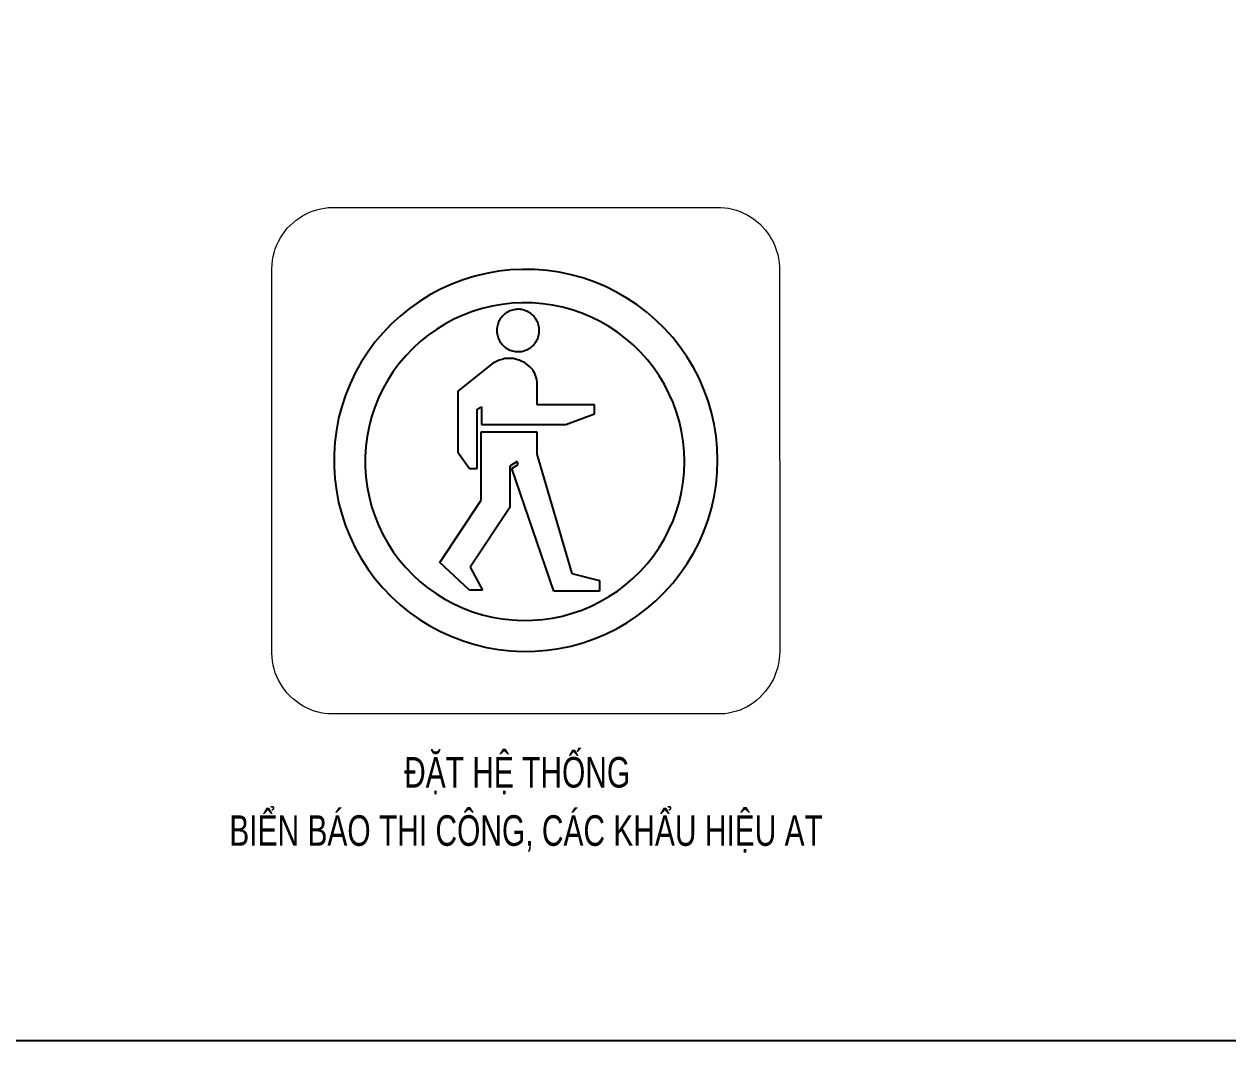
# Model space of a CAD drawing. Header units: millimetres. Extents: x -346728 to 1320345, y -537202 to -385966.
# Drawn here: x 671898 to 690490, y -535536 to -519823 of the extents above; entities that cross this region are included whole.
import ezdxf
from ezdxf.enums import TextEntityAlignment as Align

# ---------------------------------------------------------------- set-up
doc = ezdxf.new("R2010")
doc.units = ezdxf.units.MM
doc.header["$LTSCALE"] = 100
doc.layers.add('3', color=3, linetype='Continuous')
doc.layers.add('TEXT2', color=8, linetype='Continuous')
doc.layers.add('Khich thuoc 0.2', color=8, linetype='Continuous', lineweight=20)
doc.styles.add('HAI', font='VHARIAL.TTF', dxfattribs={"width": 0.7, "height": 500})

# ---------------------------------------------------------------- blocks, each defined once
blk = doc.blocks.new('LVL-KHUNGTEN')
blk.add_lwpolyline([(61073, 41093), (119124, 41093), (119124, 62), (61073, 62)], close=True)
at = {"layer": 'DEFPOINTS'}
blk.add_line((119124, 62), (61073, 62), dxfattribs=at)

msp = doc.modelspace()

# ---------------------------------------------------------------- linework, layer by layer
at = {"layer": '3'}
for p, q in [((678856.6, -523720.2, 455.8), (678677.1, -523775.8, 455.8)), ((679039.4, -523676, 455.8), (678856.6, -523720.2, 455.8)), ((679224.5, -523643.5, 455.8), (679039.4, -523676, 455.8)), ((679411.4, -523622.7, 455.8), (679224.5, -523643.5, 455.8)), ((679599.2, -523613.8, 455.8), (679411.4, -523622.7, 455.8)), ((679787.2, -523616.8, 455.8), (679599.2, -523613.8, 455.8)), ((679974.7, -523631.6, 455.8), (679787.2, -523616.8, 455.8)), ((680160.8, -523658.3, 455.8), (679974.7, -523631.6, 455.8)), ((680344.8, -523696.6, 455.8), (680160.8, -523658.3, 455.8)), ((680526.1, -523746.5, 455.8), (680344.8, -523696.6, 455.8)), ((678501.4, -523842.6, 455.8), (678330.4, -523920.4, 455.8)), ((678677.1, -523775.8, 455.8), (678501.4, -523842.6, 455.8)), ((680703.8, -523807.8, 455.8), (680526.1, -523746.5, 455.8)), ((680877.2, -523880.2, 455.8), (680703.8, -523807.8, 455.8)), ((681045.7, -523963.3, 455.8), (680877.2, -523880.2, 455.8)), ((678164.7, -524008.9, 455.8), (678004.9, -524107.6, 455.8)), ((678330.4, -523920.4, 455.8), (678164.7, -524008.9, 455.8)), ((681208.5, -524057, 455.8), (681045.7, -523963.3, 455.8)), ((681365.1, -524160.7, 455.8), (681208.5, -524057, 455.8)), ((677851.7, -524216.3, 455.8), (677705.8, -524334.4, 455.8)), ((678004.9, -524107.6, 455.8), (677851.7, -524216.3, 455.8)), ((678824.2, -524264.8, 455.8), (678678.1, -524320.4, 455.8)), ((678973.7, -524218.5, 455.8), (678824.2, -524264.8, 455.8)), ((679125.8, -524181.8, 455.8), (678973.7, -524218.5, 455.8)), ((679279.9, -524154.8, 455.8), (679125.8, -524181.8, 455.8)), ((679435.4, -524137.5, 455.8), (679279.9, -524154.8, 455.8)), ((679345.4, -524284.8, 455.8), (679328.4, -524296.9, 455.8)), ((679363, -524273.8, 455.8), (679345.4, -524284.8, 455.8)), ((679381.3, -524264, 455.8), (679363, -524273.8, 455.8)), ((679400.2, -524255.4, 455.8), (679381.3, -524264, 455.8)), ((679419.7, -524248, 455.8), (679400.2, -524255.4, 455.8)), ((679439.5, -524241.8, 455.8), (679419.7, -524248, 455.8)), ((679591.7, -524130.1, 455.8), (679435.4, -524137.5, 455.8)), ((679459.7, -524236.9, 455.8), (679439.5, -524241.8, 455.8)), ((679480.2, -524233.3, 455.8), (679459.7, -524236.9, 455.8)), ((679500.8, -524231, 455.8), (679480.2, -524233.3, 455.8)), ((679521.6, -524230, 455.8), (679500.8, -524231, 455.8)), ((679542.4, -524230.3, 455.8), (679521.6, -524230, 455.8)), ((679563.1, -524232, 455.8), (679542.4, -524230.3, 455.8)), ((679583.7, -524234.9, 455.8), (679563.1, -524232, 455.8)), ((679604, -524239.2, 455.8), (679583.7, -524234.9, 455.8)), ((679748.2, -524132.6, 455.8), (679591.7, -524130.1, 455.8)), ((679624, -524244.7, 455.8), (679604, -524239.2, 455.8)), ((679643.7, -524251.5, 455.8), (679624, -524244.7, 455.8)), ((679662.8, -524259.6, 455.8), (679643.7, -524251.5, 455.8)), ((679681.5, -524268.8, 455.8), (679662.8, -524259.6, 455.8)), ((679699.5, -524279.2, 455.8), (679681.5, -524268.8, 455.8)), ((679716.8, -524290.7, 455.8), (679699.5, -524279.2, 455.8)), ((679733.3, -524303.3, 455.8), (679716.8, -524290.7, 455.8)), ((679904.2, -524144.9, 455.8), (679748.2, -524132.6, 455.8)), ((680059.1, -524167.1, 455.8), (679904.2, -524144.9, 455.8)), ((680212.2, -524199, 455.8), (680059.1, -524167.1, 455.8)), ((680363.1, -524240.5, 455.8), (680212.2, -524199, 455.8)), ((680510.9, -524291.4, 455.8), (680363.1, -524240.5, 455.8)), ((680655.3, -524351.6, 455.8), (680510.9, -524291.4, 455.8)), ((681514.7, -524274.2, 455.8), (681365.1, -524160.7, 455.8)), ((681656.8, -524396.8, 455.8), (681514.7, -524274.2, 455.8)), ((677567.6, -524461.5, 455.8), (677437.9, -524597, 455.8)), ((677705.8, -524334.4, 455.8), (677567.6, -524461.5, 455.8)), ((678397.8, -524458.6, 455.8), (678264.8, -524540.7, 455.8)), ((678535.7, -524385.1, 455.8), (678397.8, -524458.6, 455.8)), ((678678.1, -524320.4, 455.8), (678535.7, -524385.1, 455.8)), ((679212.5, -524465.2, 455.8), (679207.3, -524485.3, 455.8)), ((679219, -524445.5, 455.8), (679212.5, -524465.2, 455.8)), ((679226.7, -524426.2, 455.8), (679219, -524445.5, 455.8)), ((679235.7, -524407.4, 455.8), (679226.7, -524426.2, 455.8)), ((679245.8, -524389.2, 455.8), (679235.7, -524407.4, 455.8)), ((679257, -524371.8, 455.8), (679245.8, -524389.2, 455.8)), ((679269.3, -524355, 455.8), (679257, -524371.8, 455.8)), ((679282.7, -524339.1, 455.8), (679269.3, -524355, 455.8)), ((679297, -524324.1, 455.8), (679282.7, -524339.1, 455.8)), ((679312.3, -524310, 455.8), (679297, -524324.1, 455.8)), ((679328.4, -524296.9, 455.8), (679312.3, -524310, 455.8)), ((679749, -524316.9, 455.8), (679733.3, -524303.3, 455.8)), ((679763.8, -524331.5, 455.8), (679749, -524316.9, 455.8)), ((679777.7, -524347, 455.8), (679763.8, -524331.5, 455.8)), ((679790.5, -524363.3, 455.8), (679777.7, -524347, 455.8)), ((679802.3, -524380.4, 455.8), (679790.5, -524363.3, 455.8)), ((679813, -524398.2, 455.8), (679802.3, -524380.4, 455.8)), ((679822.5, -524416.7, 455.8), (679813, -524398.2, 455.8)), ((679830.9, -524435.8, 455.8), (679822.5, -524416.7, 455.8)), ((679838, -524455.3, 455.8), (679830.9, -524435.8, 455.8)), ((679843.8, -524475.2, 455.8), (679838, -524455.3, 455.8)), ((679848.4, -524495.5, 455.8), (679843.8, -524475.2, 455.8)), ((680795.5, -524420.8, 455.8), (680655.3, -524351.6, 455.8)), ((680931, -524498.6, 455.8), (680795.5, -524420.8, 455.8)), ((681790.8, -524528.2, 455.8), (681656.8, -524396.8, 455.8)), ((677437.9, -524597, 455.8), (677317, -524740.5, 455.8)), ((678137.3, -524631.1, 455.8), (678015.9, -524729.3, 455.8)), ((678264.8, -524540.7, 455.8), (678137.3, -524631.1, 455.8)), ((679200.7, -524526.4, 455.8), (679199.4, -524547.1, 455.8)), ((679199.4, -524547.1, 455.8), (679199.4, -524567.9, 455.8)), ((679199.4, -524567.9, 455.8), (679200.7, -524588.6, 455.8)), ((679203.4, -524505.7, 455.8), (679200.7, -524526.4, 455.8)), ((679200.7, -524588.6, 455.8), (679203.4, -524609.2, 455.8)), ((679207.3, -524485.3, 455.8), (679203.4, -524505.7, 455.8)), ((679203.4, -524609.2, 455.8), (679207.3, -524629.7, 455.8)), ((679207.3, -524629.7, 455.8), (679212.5, -524649.8, 455.8)), ((679212.5, -524649.8, 455.8), (679219, -524669.5, 455.8)), ((679830.9, -524679.2, 455.8), (679838, -524659.7, 455.8)), ((679838, -524659.7, 455.8), (679843.8, -524639.8, 455.8)), ((679843.8, -524639.8, 455.8), (679848.4, -524619.5, 455.8)), ((679851.7, -524516, 455.8), (679848.4, -524495.5, 455.8)), ((679848.4, -524619.5, 455.8), (679851.7, -524599, 455.8)), ((679853.7, -524536.7, 455.8), (679851.7, -524516, 455.8)), ((679851.7, -524599, 455.8), (679853.7, -524578.3, 455.8)), ((679854.3, -524557.5, 455.8), (679853.7, -524536.7, 455.8)), ((679853.7, -524578.3, 455.8), (679854.3, -524557.5, 455.8)), ((681061.3, -524584.9, 455.8), (680931, -524498.6, 455.8)), ((681185.8, -524679.2, 455.8), (681061.3, -524584.9, 455.8)), ((681916.2, -524667.8, 455.8), (681790.8, -524528.2, 455.8)), ((677317, -524740.5, 455.8), (677205.5, -524891.3, 455.8)), ((677900.9, -524835, 455.8), (677792.9, -524947.7, 455.8)), ((678015.9, -524729.3, 455.8), (677900.9, -524835, 455.8)), ((679219, -524669.5, 455.8), (679226.7, -524688.8, 455.8)), ((679226.7, -524688.8, 455.8), (679235.7, -524707.6, 455.8)), ((679235.7, -524707.6, 455.8), (679245.8, -524725.7, 455.8)), ((679245.8, -524725.7, 455.8), (679257, -524743.2, 455.8)), ((679257, -524743.2, 455.8), (679269.3, -524760, 455.8)), ((679269.3, -524760, 455.8), (679282.7, -524775.9, 455.8)), ((679282.7, -524775.9, 455.8), (679297, -524790.9, 455.8)), ((679297, -524790.9, 455.8), (679312.3, -524805, 455.8)), ((679312.3, -524805, 455.8), (679328.4, -524818.1, 455.8)), ((679328.4, -524818.1, 455.8), (679345.4, -524830.2, 455.8)), ((679345.4, -524830.2, 455.8), (679363, -524841.1, 455.8)), ((679363, -524841.1, 455.8), (679381.3, -524851, 455.8)), ((679662.8, -524855.4, 455.8), (679681.5, -524846.2, 455.8)), ((679681.5, -524846.2, 455.8), (679699.5, -524835.8, 455.8)), ((679699.5, -524835.8, 455.8), (679716.8, -524824.3, 455.8)), ((679716.8, -524824.3, 455.8), (679733.3, -524811.7, 455.8)), ((679733.3, -524811.7, 455.8), (679749, -524798.1, 455.8)), ((679749, -524798.1, 455.8), (679763.8, -524783.5, 455.8)), ((679763.8, -524783.5, 455.8), (679777.7, -524768, 455.8)), ((679777.7, -524768, 455.8), (679790.5, -524751.7, 455.8)), ((679790.5, -524751.7, 455.8), (679802.3, -524734.6, 455.8)), ((679802.3, -524734.6, 455.8), (679813, -524716.7, 455.8)), ((679813, -524716.7, 455.8), (679822.5, -524698.3, 455.8)), ((679822.5, -524698.3, 455.8), (679830.9, -524679.2, 455.8)), ((681304.1, -524781.2, 455.8), (681185.8, -524679.2, 455.8)), ((681415.6, -524890.5, 455.8), (681304.1, -524781.2, 455.8)), ((682032.4, -524815, 455.8), (681916.2, -524667.8, 455.8)), ((682139, -524969.3, 455.8), (682032.4, -524815, 455.8)), ((677205.5, -524891.3, 455.8), (677103.9, -525048.9, 455.8)), ((677792.9, -524947.7, 455.8), (677692.3, -525067, 455.8)), ((679195.4, -525035.3, 455.8), (679160.7, -525050.7, 455.8)), ((679233.9, -525016, 455.8), (679195.4, -525035.3, 455.8)), ((679280.2, -525004.5, 455.8), (679233.9, -525016, 455.8)), ((679322.6, -524992.9, 455.8), (679280.2, -525004.5, 455.8)), ((679368.8, -524989.1, 455.8), (679322.6, -524992.9, 455.8)), ((679415, -524989.1, 455.8), (679368.8, -524989.1, 455.8)), ((679381.3, -524851, 455.8), (679400.2, -524859.6, 455.8)), ((679400.2, -524859.6, 455.8), (679419.7, -524867, 455.8)), ((679457.4, -524992.9, 455.8), (679415, -524989.1, 455.8)), ((679419.7, -524867, 455.8), (679439.5, -524873.2, 455.8)), ((679439.5, -524873.2, 455.8), (679459.7, -524878.1, 455.8)), ((679503.7, -525004.5, 455.8), (679457.4, -524992.9, 455.8)), ((679459.7, -524878.1, 455.8), (679480.2, -524881.7, 455.8)), ((679480.2, -524881.7, 455.8), (679500.8, -524884, 455.8)), ((679500.8, -524884, 455.8), (679521.6, -524885, 455.8)), ((679546.1, -525016, 455.8), (679503.7, -525004.5, 455.8)), ((679521.6, -524885, 455.8), (679542.4, -524884.7, 455.8)), ((679542.4, -524884.7, 455.8), (679563.1, -524883, 455.8)), ((679584.6, -525035.3, 455.8), (679546.1, -525016, 455.8)), ((679563.1, -524883, 455.8), (679583.7, -524880, 455.8)), ((679583.7, -524880, 455.8), (679604, -524875.8, 455.8)), ((679619.3, -525046.9, 455.8), (679584.6, -525035.3, 455.8)), ((679604, -524875.8, 455.8), (679624, -524870.3, 455.8)), ((679624, -524870.3, 455.8), (679643.7, -524863.5, 455.8)), ((679643.7, -524863.5, 455.8), (679662.8, -524855.4, 455.8)), ((681520, -525006.6, 455.8), (681415.6, -524890.5, 455.8)), ((681616.7, -525129, 455.8), (681520, -525006.6, 455.8)), ((682235.6, -525130, 455.8), (682139, -524969.3, 455.8)), ((677012.5, -525212.5, 455.8), (676931.6, -525381.7, 455.8)), ((677103.9, -525048.9, 455.8), (677012.5, -525212.5, 455.8)), ((677599.6, -525192.4, 455.8), (677514.9, -525323.5, 455.8)), ((677692.3, -525067, 455.8), (677599.6, -525192.4, 455.8)), ((679133.8, -525070, 455.8), (678594.3, -525497.7, 455.8)), ((679160.7, -525050.7, 455.8), (679133.8, -525070, 455.8)), ((679646.2, -525066.1, 455.8), (679619.3, -525046.9, 455.8)), ((679677.1, -525093.1, 455.8), (679646.2, -525066.1, 455.8)), ((679707.9, -525120.1, 455.8), (679677.1, -525093.1, 455.8)), ((679738.7, -525150.9, 455.8), (679707.9, -525120.1, 455.8)), ((679758, -525170.2, 455.8), (679738.7, -525150.9, 455.8)), ((679769.5, -525197.1, 455.8), (679758, -525170.2, 455.8)), ((679785, -525220.3, 455.8), (679769.5, -525197.1, 455.8)), ((679796.5, -525251.1, 455.8), (679785, -525220.3, 455.8)), ((681705.4, -525257.3, 455.8), (681616.7, -525129, 455.8)), ((682321.8, -525296.5, 455.8), (682235.6, -525130, 455.8)), ((676931.6, -525381.7, 455.8), (676861.8, -525555.5, 455.8)), ((677514.9, -525323.5, 455.8), (677438.9, -525459.6, 455.8)), ((679808.1, -525281.9, 455.8), (679796.5, -525251.1, 455.8)), ((679815.8, -525312.7, 455.8), (679808.1, -525281.9, 455.8)), ((679819.6, -525355.1, 455.8), (679815.8, -525312.7, 455.8)), ((679819.6, -525705.8, 455.8), (679819.6, -525355.1, 455.8)), ((681785.8, -525390.9, 455.8), (681705.4, -525257.3, 455.8)), ((681857.5, -525529.4, 455.8), (681785.8, -525390.9, 455.8)), ((682397.2, -525468.1, 455.8), (682321.8, -525296.5, 455.8)), ((676861.8, -525555.5, 455.8), (676803.1, -525733.5, 455.8)), ((677438.9, -525459.6, 455.8), (677371.6, -525600.2, 455.8)), ((678594.3, -525497.7, 455.8), (678594.3, -526437.9, 455.8)), ((681920.3, -525672.1, 455.8), (681857.5, -525529.4, 455.8)), ((682461.5, -525644.1, 455.8), (682397.2, -525468.1, 455.8)), ((676803.1, -525733.5, 455.8), (676755.9, -525914.8, 455.8)), ((677313.4, -525744.8, 455.8), (677264.6, -525892.8, 455.8)), ((677371.6, -525600.2, 455.8), (677313.4, -525744.8, 455.8)), ((678894.8, -525775.1, 455.8), (678960.4, -525736.6, 455.8)), ((678894.8, -526692.2, 455.8), (678894.8, -525775.1, 455.8)), ((678960.4, -525736.6, 455.8), (678960.4, -526010.2, 455.8)), ((680705.9, -525705.8, 455.8), (679819.6, -525705.8, 455.8)), ((680705.9, -525844.5, 455.8), (680705.9, -525705.8, 455.8)), ((681973.8, -525818.4, 455.8), (681920.3, -525672.1, 455.8)), ((682514.4, -525823.8, 455.8), (682461.5, -525644.1, 455.8)), ((676755.9, -525914.8, 455.8), (676720.3, -526098.7, 455.8)), ((677264.6, -525892.8, 455.8), (677225.3, -526043.6, 455.8)), ((680266.6, -526010.2, 455.8), (680705.9, -525844.5, 455.8)), ((682017.9, -525967.9, 455.8), (681973.8, -525818.4, 455.8)), ((682555.9, -526006.5, 455.8), (682514.4, -525823.8, 455.8)), ((676720.3, -526098.7, 455.8), (676696.5, -526284.5, 455.8)), ((677225.3, -526043.6, 455.8), (677195.7, -526196.5, 455.8)), ((678956.5, -526121.9, 455.8), (679815.8, -526121.9, 455.8)), ((678956.5, -527181.6, 455.8), (678956.5, -526121.9, 455.8)), ((678960.4, -526010.2, 455.8), (680266.6, -526010.2, 455.8)), ((679815.8, -526121.9, 455.8), (679815.8, -526468.7, 455.8)), ((682052.4, -526119.8, 455.8), (682017.9, -525967.9, 455.8)), ((682077.1, -526273.6, 455.8), (682052.4, -526119.8, 455.8)), ((682585.6, -526191.4, 455.8), (682555.9, -526006.5, 455.8)), ((676696.5, -526284.5, 455.8), (676684.6, -526471.4, 455.8)), ((677195.7, -526196.5, 455.8), (677175.9, -526351, 455.8)), ((682092, -526428.6, 455.8), (682077.1, -526273.6, 455.8)), ((682603.5, -526377.9, 455.8), (682585.6, -526191.4, 455.8)), ((676684.6, -526471.4, 455.8), (676684.6, -526658.7, 455.8)), ((677175.9, -526351, 455.8), (677166, -526506.4, 455.8)), ((677166, -526506.4, 455.8), (677166, -526662.2, 455.8)), ((678594.3, -526437.9, 455.8), (678779.2, -526692.2, 455.8)), ((679815.8, -526468.7, 455.8), (680359.1, -528314.4, 455.8)), ((682096.9, -526584.3, 455.8), (682092, -526428.6, 455.8)), ((682609.4, -526565.1, 455.8), (682603.5, -526377.9, 455.8)), ((676684.6, -526658.7, 455.8), (676696.5, -526845.6, 455.8)), ((677166, -526662.2, 455.8), (677175.9, -526817.6, 455.8)), ((678779.2, -526692.2, 455.8), (678894.8, -526692.2, 455.8)), ((679511.4, -526580.5, 455.8), (679399.6, -526653.7, 455.8)), ((679399.6, -526653.7, 455.8), (679399.6, -527293.3, 455.8)), ((679430.5, -526692.2, 455.8), (679530.6, -526630.6, 455.8)), ((680081.7, -528584.2, 455.8), (679430.5, -526692.2, 455.8)), ((679530.6, -526630.6, 455.8), (679511.4, -526580.5, 455.8)), ((682092, -526740, 455.8), (682096.9, -526584.3, 455.8)), ((682603.5, -526752.3, 455.8), (682609.4, -526565.1, 455.8)), ((676696.5, -526845.6, 455.8), (676720.3, -527031.4, 455.8)), ((677175.9, -526817.6, 455.8), (677195.7, -526972.1, 455.8)), ((682052.4, -527048.8, 455.8), (682077.1, -526895, 455.8)), ((682077.1, -526895, 455.8), (682092, -526740, 455.8)), ((682585.6, -526938.7, 455.8), (682603.5, -526752.3, 455.8)), ((676720.3, -527031.4, 455.8), (676755.9, -527215.3, 455.8)), ((677195.7, -526972.1, 455.8), (677225.3, -527125.1, 455.8)), ((682017.9, -527200.8, 455.8), (682052.4, -527048.8, 455.8)), ((682555.9, -527123.7, 455.8), (682585.6, -526938.7, 455.8)), ((676755.9, -527215.3, 455.8), (676803.1, -527396.6, 455.8)), ((677225.3, -527125.1, 455.8), (677264.6, -527275.8, 455.8)), ((678316.9, -528141.1, 455.8), (678956.5, -527181.6, 455.8)), ((681973.8, -527350.2, 455.8), (682017.9, -527200.8, 455.8)), ((682514.4, -527306.3, 455.8), (682555.9, -527123.7, 455.8)), ((676803.1, -527396.6, 455.8), (676861.8, -527574.6, 455.8)), ((677264.6, -527275.8, 455.8), (677313.4, -527423.8, 455.8)), ((677313.4, -527423.8, 455.8), (677371.6, -527568.4, 455.8)), ((679399.6, -527293.3, 455.8), (678787, -528214.3, 455.8)), ((681920.3, -527496.6, 455.8), (681973.8, -527350.2, 455.8)), ((682461.5, -527486.1, 455.8), (682514.4, -527306.3, 455.8)), ((676861.8, -527574.6, 455.8), (676931.6, -527748.4, 455.8)), ((677371.6, -527568.4, 455.8), (677438.9, -527709.1, 455.8)), ((681857.5, -527639.3, 455.8), (681920.3, -527496.6, 455.8)), ((682397.2, -527662.1, 455.8), (682461.5, -527486.1, 455.8)), ((676931.6, -527748.4, 455.8), (677012.5, -527917.6, 455.8)), ((677438.9, -527709.1, 455.8), (677514.9, -527845.2, 455.8)), ((681705.4, -527911.3, 455.8), (681785.8, -527777.7, 455.8)), ((681785.8, -527777.7, 455.8), (681857.5, -527639.3, 455.8)), ((682321.8, -527833.6, 455.8), (682397.2, -527662.1, 455.8)), ((677012.5, -527917.6, 455.8), (677103.9, -528081.2, 455.8)), ((677514.9, -527845.2, 455.8), (677599.6, -527976.2, 455.8)), ((677599.6, -527976.2, 455.8), (677692.3, -528101.6, 455.8)), ((681616.7, -528039.6, 455.8), (681705.4, -527911.3, 455.8)), ((682139, -528160.8, 455.8), (682235.6, -528000.1, 455.8)), ((682235.6, -528000.1, 455.8), (682321.8, -527833.6, 455.8)), ((677103.9, -528081.2, 455.8), (677205.5, -528238.8, 455.8)), ((677692.3, -528101.6, 455.8), (677792.9, -528220.9, 455.8)), ((678779.2, -528572.6, 455.8), (678316.9, -528141.1, 455.8)), ((681415.6, -528278.2, 455.8), (681520, -528162.1, 455.8)), ((681520, -528162.1, 455.8), (681616.7, -528039.6, 455.8)), ((682032.4, -528315.1, 455.8), (682139, -528160.8, 455.8)), ((677205.5, -528238.8, 455.8), (677317, -528389.6, 455.8)), ((677792.9, -528220.9, 455.8), (677900.9, -528333.7, 455.8)), ((677900.9, -528333.7, 455.8), (678015.9, -528439.3, 455.8)), ((678787, -528214.3, 455.8), (678979.6, -528572.6, 455.8)), ((680359.1, -528314.4, 455.8), (680786.8, -528418.5, 455.8)), ((681304.1, -528387.4, 455.8), (681415.6, -528278.2, 455.8)), ((681916.2, -528462.3, 455.8), (682032.4, -528315.1, 455.8)), ((677317, -528389.6, 455.8), (677437.9, -528533.1, 455.8)), ((677437.9, -528533.1, 455.8), (677567.6, -528668.7, 455.8)), ((678015.9, -528439.3, 455.8), (678137.3, -528537.6, 455.8)), ((678137.3, -528537.6, 455.8), (678264.8, -528627.9, 455.8)), ((680786.8, -528418.5, 455.8), (680786.8, -528584.2, 455.8)), ((681061.3, -528583.7, 455.8), (681185.8, -528489.4, 455.8)), ((681185.8, -528489.4, 455.8), (681304.1, -528387.4, 455.8)), ((681790.8, -528601.9, 455.8), (681916.2, -528462.3, 455.8)), ((677567.6, -528668.7, 455.8), (677705.8, -528795.7, 455.8)), ((678264.8, -528627.9, 455.8), (678397.8, -528710, 455.8)), ((678397.8, -528710, 455.8), (678535.7, -528783.6, 455.8)), ((678979.6, -528572.6, 455.8), (678779.2, -528572.6, 455.8)), ((680786.8, -528584.2, 455.8), (680081.7, -528584.2, 455.8)), ((680655.3, -528817.1, 455.8), (680795.5, -528747.9, 455.8)), ((680795.5, -528747.9, 455.8), (680931, -528670, 455.8)), ((680931, -528670, 455.8), (681061.3, -528583.7, 455.8)), ((681514.7, -528855.9, 455.8), (681656.8, -528733.3, 455.8)), ((681656.8, -528733.3, 455.8), (681790.8, -528601.9, 455.8)), ((677705.8, -528795.7, 455.8), (677851.7, -528913.8, 455.8)), ((677851.7, -528913.8, 455.8), (678004.9, -529022.5, 455.8)), ((678535.7, -528783.6, 455.8), (678678.1, -528848.3, 455.8)), ((678678.1, -528848.3, 455.8), (678824.2, -528903.9, 455.8)), ((678824.2, -528903.9, 455.8), (678973.7, -528950.1, 455.8)), ((680212.2, -528969.7, 455.8), (680363.1, -528928.2, 455.8)), ((680363.1, -528928.2, 455.8), (680510.9, -528877.2, 455.8)), ((680510.9, -528877.2, 455.8), (680655.3, -528817.1, 455.8)), ((681365.1, -528969.4, 455.8), (681514.7, -528855.9, 455.8)), ((678004.9, -529022.5, 455.8), (678164.7, -529121.2, 455.8)), ((678164.7, -529121.2, 455.8), (678330.4, -529209.7, 455.8)), ((678973.7, -528950.1, 455.8), (679125.8, -528986.8, 455.8)), ((679125.8, -528986.8, 455.8), (679279.9, -529013.9, 455.8)), ((679279.9, -529013.9, 455.8), (679435.4, -529031.1, 455.8)), ((679435.4, -529031.1, 455.8), (679591.7, -529038.6, 455.8)), ((679591.7, -529038.6, 455.8), (679748.2, -529036.1, 455.8)), ((679748.2, -529036.1, 455.8), (679904.2, -529023.7, 455.8)), ((679904.2, -529023.7, 455.8), (680059.1, -529001.6, 455.8)), ((680059.1, -529001.6, 455.8), (680212.2, -528969.7, 455.8)), ((681045.7, -529166.8, 455.8), (681208.5, -529073.1, 455.8)), ((681208.5, -529073.1, 455.8), (681365.1, -528969.4, 455.8)), ((678330.4, -529209.7, 455.8), (678501.4, -529287.5, 455.8)), ((678501.4, -529287.5, 455.8), (678677.1, -529354.3, 455.8)), ((680703.8, -529322.3, 455.8), (680877.2, -529249.9, 455.8)), ((680877.2, -529249.9, 455.8), (681045.7, -529166.8, 455.8)), ((678677.1, -529354.3, 455.8), (678856.6, -529409.9, 455.8)), ((678856.6, -529409.9, 455.8), (679039.4, -529454.1, 455.8)), ((679039.4, -529454.1, 455.8), (679224.5, -529486.6, 455.8)), ((679224.5, -529486.6, 455.8), (679411.4, -529507.4, 455.8)), ((679974.7, -529498.5, 455.8), (680160.8, -529471.8, 455.8)), ((680160.8, -529471.8, 455.8), (680344.8, -529433.5, 455.8)), ((680344.8, -529433.5, 455.8), (680526.1, -529383.6, 455.8)), ((680526.1, -529383.6, 455.8), (680703.8, -529322.3, 455.8)), ((679411.4, -529507.4, 455.8), (679599.2, -529516.3, 455.8)), ((679599.2, -529516.3, 455.8), (679787.2, -529513.3, 455.8)), ((679787.2, -529513.3, 455.8), (679974.7, -529498.5, 455.8))]:
    msp.add_line(p, q, dxfattribs=at)
at = {"layer": 'Khich thuoc 0.2'}
for p, q in [((676147.5, -522819.7, 455.8), (676197.5, -522785, 455.8)), ((676197.5, -522785, 455.8), (676251.5, -522758, 455.8)), ((676251.5, -522758, 455.8), (676305.4, -522731, 455.8)), ((676305.4, -522731, 455.8), (676363.2, -522707.9, 455.8)), ((676363.2, -522707.9, 455.8), (676421, -522692.5, 455.8)), ((676421, -522692.5, 455.8), (676478.8, -522677.1, 455.8)), ((676478.8, -522677.1, 455.8), (676536.6, -522665.5, 455.8)), ((676536.6, -522665.5, 455.8), (676598.3, -522657.8, 455.8)), ((676598.3, -522657.8, 455.8), (676659.9, -522657.8, 455.8)), ((676659.9, -522657.8, 455.8), (682659.5, -522657.8, 455.8)), ((682659.5, -522657.8, 455.8), (682721.2, -522661.7, 455.8)), ((682721.2, -522661.7, 455.8), (682779, -522669.4, 455.8)), ((682779, -522669.4, 455.8), (682840.6, -522684.8, 455.8)), ((682840.6, -522684.8, 455.8), (682898.4, -522700.2, 455.8)), ((682898.4, -522700.2, 455.8), (682956.2, -522719.5, 455.8)), ((682956.2, -522719.5, 455.8), (683010.2, -522742.6, 455.8)), ((683010.2, -522742.6, 455.8), (683064.1, -522769.6, 455.8)), ((683064.1, -522769.6, 455.8), (683118.1, -522800.4, 455.8)), ((683118.1, -522800.4, 455.8), (683168.1, -522835.1, 455.8)), ((675924, -523027.7, 455.8), (675962.5, -522977.6, 455.8)), ((675962.5, -522977.6, 455.8), (676004.9, -522935.3, 455.8)), ((676004.9, -522935.3, 455.8), (676051.1, -522892.9, 455.8)), ((676051.1, -522892.9, 455.8), (676097.4, -522854.3, 455.8)), ((676097.4, -522854.3, 455.8), (676147.5, -522819.7, 455.8)), ((683168.1, -522835.1, 455.8), (683214.4, -522873.6, 455.8)), ((683214.4, -522873.6, 455.8), (683260.6, -522912.1, 455.8)), ((683260.6, -522912.1, 455.8), (683303, -522958.4, 455.8)), ((683303, -522958.4, 455.8), (683345.4, -523004.6, 455.8)), ((675827.6, -523181.9, 455.8), (675858.5, -523127.9, 455.8)), ((675858.5, -523127.9, 455.8), (675889.3, -523077.8, 455.8)), ((675889.3, -523077.8, 455.8), (675924, -523027.7, 455.8)), ((683345.4, -523004.6, 455.8), (683380.1, -523050.9, 455.8)), ((683380.1, -523050.9, 455.8), (683414.8, -523101, 455.8)), ((683414.8, -523101, 455.8), (683445.6, -523154.9, 455.8)), ((683445.6, -523154.9, 455.8), (683476.4, -523208.8, 455.8)), ((675746.7, -523413.1, 455.8), (675762.1, -523355.3, 455.8)), ((675762.1, -523355.3, 455.8), (675777.5, -523293.6, 455.8)), ((675777.5, -523293.6, 455.8), (675800.7, -523235.8, 455.8)), ((675800.7, -523235.8, 455.8), (675827.6, -523181.9, 455.8)), ((683476.4, -523208.8, 455.8), (683499.5, -523266.6, 455.8)), ((683499.5, -523266.6, 455.8), (683518.8, -523324.4, 455.8)), ((683518.8, -523324.4, 455.8), (683538.1, -523382.2, 455.8)), ((675723.6, -523598, 455.8), (675727.4, -523536.4, 455.8)), ((675727.4, -523536.4, 455.8), (675735.2, -523474.7, 455.8)), ((675735.2, -523474.7, 455.8), (675746.7, -523413.1, 455.8)), ((683538.1, -523382.2, 455.8), (683549.6, -523443.9, 455.8)), ((683549.6, -523443.9, 455.8), (683561.2, -523505.5, 455.8)), ((683561.2, -523505.5, 455.8), (683565, -523567.2, 455.8)), ((675723.6, -529543.6, 455.8), (675723.6, -523598, 455.8)), ((683565, -523567.2, 455.8), (683565, -523625, 455.8)), ((683565, -523625, 455.8), (683568.9, -529512.8, 455.8)), ((675727.4, -529605.3, 455.8), (675723.6, -529543.6, 455.8)), ((675735.2, -529667, 455.8), (675727.4, -529605.3, 455.8)), ((675746.7, -529728.6, 455.8), (675735.2, -529667, 455.8)), ((683561.2, -529636.1, 455.8), (683549.6, -529697.8, 455.8)), ((683565, -529574.5, 455.8), (683561.2, -529636.1, 455.8)), ((683568.9, -529512.8, 455.8), (683565, -529574.5, 455.8)), ((675762.1, -529786.4, 455.8), (675746.7, -529728.6, 455.8)), ((675777.5, -529848.1, 455.8), (675762.1, -529786.4, 455.8)), ((675800.7, -529905.9, 455.8), (675777.5, -529848.1, 455.8)), ((683518.8, -529817.2, 455.8), (683499.5, -529875, 455.8)), ((683538.1, -529759.4, 455.8), (683518.8, -529817.2, 455.8)), ((683549.6, -529697.8, 455.8), (683538.1, -529759.4, 455.8)), ((675827.6, -529959.8, 455.8), (675800.7, -529905.9, 455.8)), ((675858.5, -530013.7, 455.8), (675827.6, -529959.8, 455.8)), ((675889.3, -530063.8, 455.8), (675858.5, -530013.7, 455.8)), ((683414.8, -530040.7, 455.8), (683380.1, -530090.8, 455.8)), ((683445.6, -529986.8, 455.8), (683414.8, -530040.7, 455.8)), ((683476.4, -529932.8, 455.8), (683445.6, -529986.8, 455.8)), ((683499.5, -529875, 455.8), (683476.4, -529932.8, 455.8)), ((675924, -530113.9, 455.8), (675889.3, -530063.8, 455.8)), ((675962.5, -530164, 455.8), (675924, -530113.9, 455.8)), ((676004.9, -530206.4, 455.8), (675962.5, -530164, 455.8)), ((676051.1, -530248.8, 455.8), (676004.9, -530206.4, 455.8)), ((683260.6, -530229.5, 455.8), (683214.4, -530268.1, 455.8)), ((683303, -530183.3, 455.8), (683260.6, -530229.5, 455.8)), ((683345.4, -530137.1, 455.8), (683303, -530183.3, 455.8)), ((683380.1, -530090.8, 455.8), (683345.4, -530137.1, 455.8)), ((676097.4, -530287.3, 455.8), (676051.1, -530248.8, 455.8)), ((676147.5, -530322, 455.8), (676097.4, -530287.3, 455.8)), ((676197.5, -530356.7, 455.8), (676147.5, -530322, 455.8)), ((676251.5, -530383.7, 455.8), (676197.5, -530356.7, 455.8)), ((676305.4, -530410.6, 455.8), (676251.5, -530383.7, 455.8)), ((676363.2, -530433.8, 455.8), (676305.4, -530410.6, 455.8)), ((682956.2, -530422.2, 455.8), (682898.4, -530441.5, 455.8)), ((683010.2, -530399.1, 455.8), (682956.2, -530422.2, 455.8)), ((683064.1, -530372.1, 455.8), (683010.2, -530399.1, 455.8)), ((683118.1, -530341.3, 455.8), (683064.1, -530372.1, 455.8)), ((683168.1, -530306.6, 455.8), (683118.1, -530341.3, 455.8)), ((683214.4, -530268.1, 455.8), (683168.1, -530306.6, 455.8)), ((676421, -530449.2, 455.8), (676363.2, -530433.8, 455.8)), ((676478.8, -530464.6, 455.8), (676421, -530449.2, 455.8)), ((676536.6, -530476.1, 455.8), (676478.8, -530464.6, 455.8)), ((676598.3, -530483.8, 455.8), (676536.6, -530476.1, 455.8)), ((676659.9, -530483.8, 455.8), (676598.3, -530483.8, 455.8)), ((682659.5, -530483.8, 455.8), (676659.9, -530483.8, 455.8)), ((682721.2, -530480, 455.8), (682659.5, -530483.8, 455.8)), ((682779, -530472.3, 455.8), (682721.2, -530480, 455.8)), ((682840.6, -530456.9, 455.8), (682779, -530472.3, 455.8)), ((682898.4, -530441.5, 455.8), (682840.6, -530456.9, 455.8))]:
    msp.add_line(p, q, dxfattribs=at)

# ---------------------------------------------------------------- block references
at = {"xscale": 1.339663568069227, "yscale": 1.339663568069227, "zscale": 1.339663568069227}
msp.add_blockref('LVL-KHUNGTEN', (560930.8, -535618.7, -881.1), dxfattribs=at)

# ---------------------------------------------------------------- texts
at = {"layer": 'TEXT2', "color": 170, "style": 'HAI', "width": 0.7}
for s, p in [('®Æt hÖ thèng', (677766.9, -531762.9, 455.8)), ('biÓn b¸o thi c«ng, c¸c khÈu hiÖu AT', (675067, -532662.6, 455.8))]:
    msp.add_text(s, height=472.636, dxfattribs=at).set_placement(p, align=Align.BOTTOM_LEFT)

doc.saveas('drawing.dxf')
